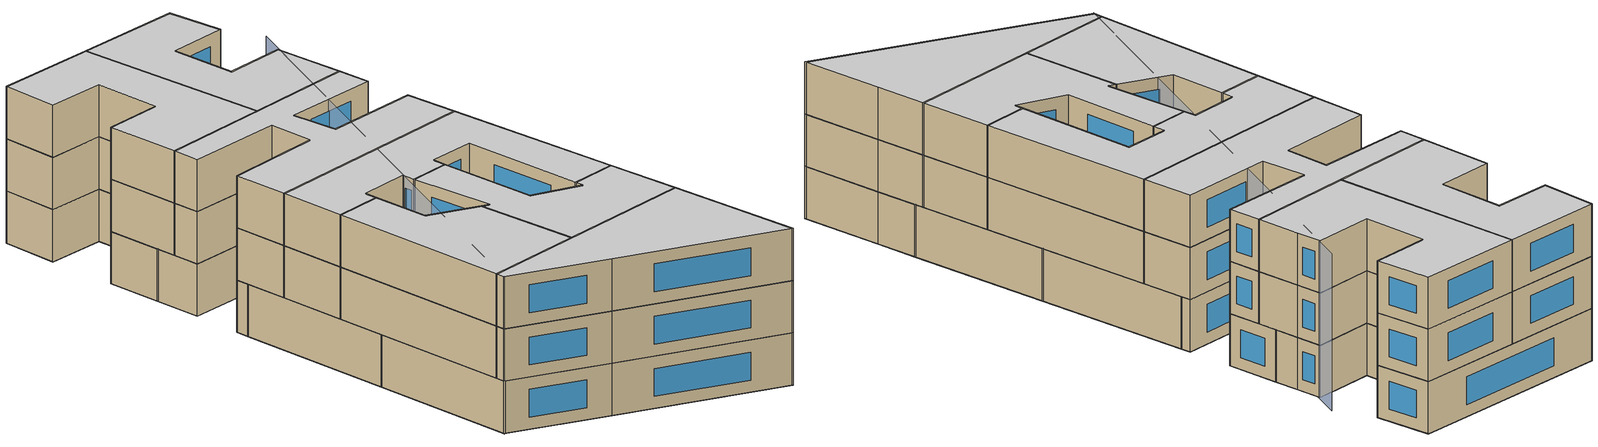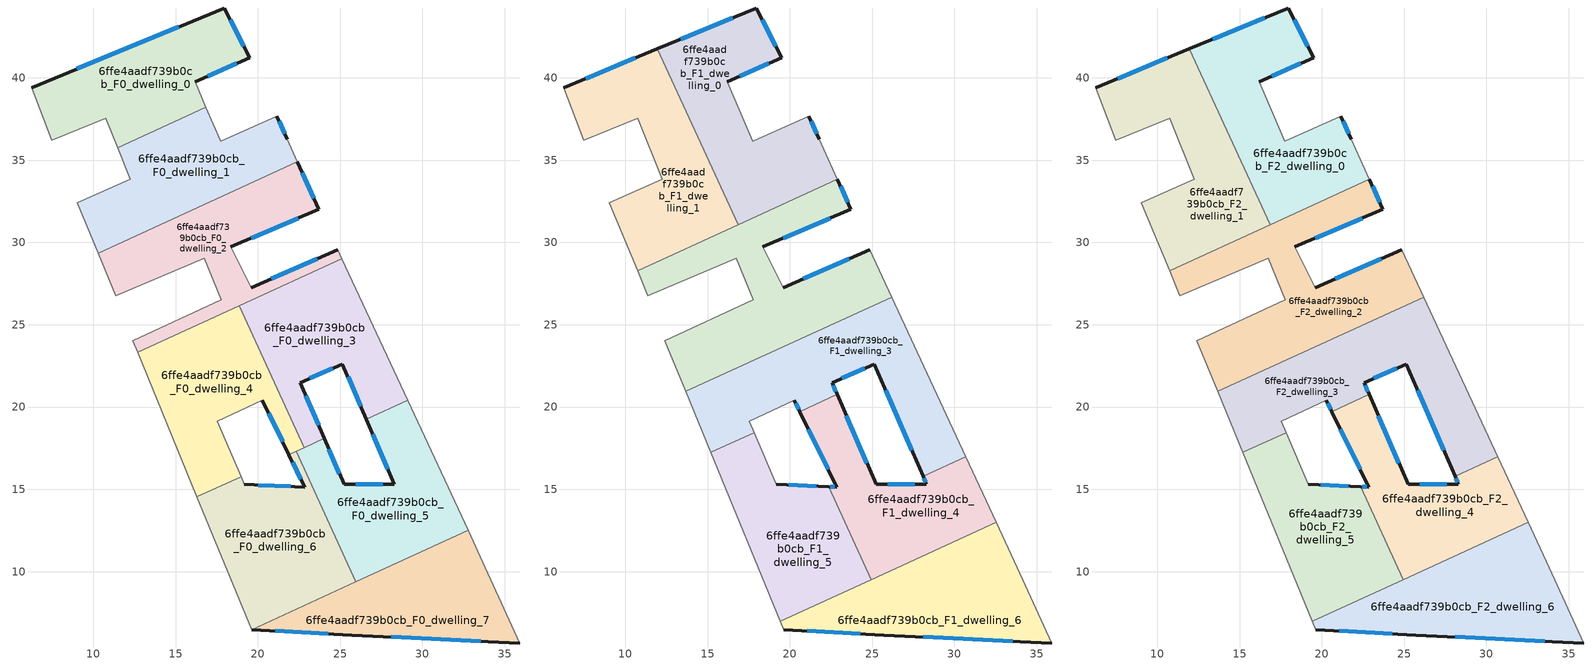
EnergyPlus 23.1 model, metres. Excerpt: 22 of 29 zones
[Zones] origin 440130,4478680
6ffe4aadf739b0cb_F0_dwelling_0
 floor ground (EU_floor_Construction): 16.85,38.22 16.19,39.76 19.5,41.21 17.95,44.24 6.26,39.41 7.47,36.2 10.75,37.55 11.48,35.76 z0
 wall outside (EU_wall_Construction): 6.26,39.41 17.95,44.24 19.5,41.21 16.19,39.76 z0:3
 wall adiabatic (EU_wall_Construction): 16.19,39.76 16.85,38.22 / 11.48,35.76 10.75,37.55 7.47,36.2 6.26,39.41 z0:3
 wall to 6ffe4aadf739b0cb_F0_dwelling_1 (EU_wall_Construction): 16.85,38.22 11.48,35.76 z0:3
 window (EU_Window_Construction): 8.99,40.54 15.21,43.11 / 18.31,43.53 19.14,41.92 / 18.72,40.87 16.97,40.1 z0.7:2.3
6ffe4aadf739b0cb_F0_dwelling_1
 floor ground (EU_floor_Construction): 22.41,34.9 21.78,36.28 21.14,37.68 17.74,36.14 16.85,38.22 11.48,35.76 12.26,33.84 9.04,32.42 10.31,29.36 z0
 wall outside (EU_wall_Construction): 21.14,37.68 21.78,36.28 z0:3
 wall adiabatic (EU_wall_Construction): 16.85,38.22 17.74,36.14 21.14,37.68 / 21.78,36.28 22.41,34.9 / 10.31,29.36 9.04,32.42 12.26,33.84 11.48,35.76 z0:3
 wall to 6ffe4aadf739b0cb_F0_dwelling_2 (EU_wall_Construction): 22.41,34.9 10.31,29.36 z0:3
 window (EU_Window_Construction): 21.29,37.35 21.63,36.6 z0.7:2.3
6ffe4aadf739b0cb_F0_dwelling_2
 floor ground (EU_floor_Construction): 25.11,29.01 24.85,29.56 19.59,27.25 18.36,29.73 23.71,32.02 22.41,34.9 10.31,29.36 11.38,26.76 16.76,29.06 17.77,26.53 12.4,24.04 12.7,23.32 z0
 wall outside (EU_wall_Construction): 22.41,34.9 23.71,32.02 18.36,29.73 / 19.59,27.25 24.85,29.56 z0:3
 wall adiabatic (EU_wall_Construction): 18.36,29.73 19.59,27.25 / 24.85,29.56 25.11,29.01 / 12.7,23.32 12.4,24.04 17.77,26.53 16.76,29.06 11.38,26.76 10.31,29.36 z0:3
 wall to 6ffe4aadf739b0cb_F0_dwelling_3 (EU_wall_Construction): 25.11,29.01 18.88,26.15 z0:3
 wall to 6ffe4aadf739b0cb_F0_dwelling_4 (EU_wall_Construction): 18.88,26.15 12.7,23.32 z0:3
 window (EU_Window_Construction): 22.71,34.22 23.4,32.69 / 22.45,31.48 19.61,30.27 / 20.82,27.79 23.62,29.02 z0.7:2.3
6ffe4aadf739b0cb_F0_dwelling_3
 floor ground (EU_floor_Construction): 29.1,20.41 25.11,29.01 18.88,26.15 22.82,17.54 24.03,18.09 22.56,21.48 25.14,22.62 26.59,19.26 z0
 wall outside (EU_wall_Construction): 26.59,19.26 25.14,22.62 22.56,21.48 24.03,18.09 z0:3
 wall to 6ffe4aadf739b0cb_F0_dwelling_4 (EU_wall_Construction): 22.82,17.54 18.88,26.15 z0:3
 wall adiabatic (EU_wall_Construction): 25.11,29.01 29.1,20.41 z0:3
 wall to 6ffe4aadf739b0cb_F0_dwelling_5 (EU_wall_Construction): 29.1,20.41 26.59,19.26 / 24.03,18.09 22.82,17.54 z0:3
 window (EU_Window_Construction): 22.91,20.69 23.69,18.89 / 26.25,20.05 25.48,21.83 / 24.54,22.35 23.17,21.75 z0.7:2.3
6ffe4aadf739b0cb_F0_dwelling_4
 floor ground (EU_floor_Construction): 21.88,17.11 22.82,17.54 18.88,26.15 12.7,23.32 16.3,14.55 18.98,15.78 17.54,19.14 20.28,20.4 z0
 wall outside (EU_wall_Construction): 21.88,17.11 20.28,20.4 z0:3
 wall adiabatic (EU_wall_Construction): 20.28,20.4 17.54,19.14 18.98,15.78 / 16.3,14.55 12.7,23.32 z0:3
 wall to 6ffe4aadf739b0cb_F0_dwelling_6 (EU_wall_Construction): 18.98,15.78 16.3,14.55 / 22.32,17.31 21.88,17.11 z0:3
 wall to 6ffe4aadf739b0cb_F0_dwelling_5 (EU_wall_Construction): 22.82,17.54 22.32,17.31 z0:3
 window (EU_Window_Construction): 21.51,17.88 20.65,19.63 z0.7:2.3
6ffe4aadf739b0cb_F0_dwelling_5
 floor ground (EU_floor_Construction): 32.77,12.51 29.1,20.41 26.59,19.26 28.3,15.31 25.24,15.3 24.03,18.09 22.32,17.31 25.95,9.39 z0
 wall outside (EU_wall_Construction): 24.03,18.09 25.24,15.3 28.3,15.31 26.59,19.26 z0:3
 wall adiabatic (EU_wall_Construction): 29.1,20.41 32.77,12.51 z0:3
 wall to 6ffe4aadf739b0cb_F0_dwelling_6 (EU_wall_Construction): 25.95,9.39 22.32,17.31 z0:3
 wall to 6ffe4aadf739b0cb_F0_dwelling_7 (EU_wall_Construction): 32.77,12.51 25.95,9.39 z0:3
 window (EU_Window_Construction): 25.95,15.3 27.58,15.31 / 27.9,16.24 26.99,18.34 / 24.31,17.44 24.95,15.95 z0.7:2.3
6ffe4aadf739b0cb_F0_dwelling_6
 floor ground (EU_floor_Construction): 25.95,9.39 22.32,17.31 21.88,17.11 22.84,15.14 19.18,15.3 18.98,15.78 16.3,14.55 19.62,6.49 z0
 wall outside (EU_wall_Construction): 19.18,15.3 22.84,15.14 21.88,17.11 z0:3
 wall adiabatic (EU_wall_Construction): 18.98,15.78 19.18,15.3 / 19.62,6.49 16.3,14.55 z0:3
 wall to 6ffe4aadf739b0cb_F0_dwelling_7 (EU_wall_Construction): 25.95,9.39 19.62,6.49 z0:3
 window (EU_Window_Construction): 20.04,15.27 21.99,15.18 / 22.62,15.6 22.11,16.65 z0.7:2.3
6ffe4aadf739b0cb_F0_dwelling_7
 floor ground (EU_floor_Construction): 35.92,5.67 33.83,10.24 32.77,12.51 19.62,6.49 19.62,6.48 25.71,6.15 z0
 wall outside (EU_wall_Construction): 35.92,5.67 25.71,6.15 19.62,6.48 z0:3
 wall adiabatic (EU_wall_Construction): 19.62,6.48 19.62,6.49 / 32.77,12.51 33.83,10.24 35.92,5.67 z0:3
 window (EU_Window_Construction): 24.28,6.23 21.05,6.4 / 33.53,5.78 28.1,6.04 z0.7:2.3
6ffe4aadf739b0cb_F1_dwelling_0
 floor to 6ffe4aadf739b0cb_F0_dwelling_0 (EU_floor_Construction): 16.85,38.22 16.19,39.76 19.5,41.21 17.95,44.24 11.96,41.76 14.15,36.98 z3
 floor to 6ffe4aadf739b0cb_F0_dwelling_1 (EU_floor_Construction): 22.41,34.9 21.78,36.28 21.14,37.68 17.74,36.14 16.85,38.22 14.15,36.98 16.37,32.13 z3
 floor to 6ffe4aadf739b0cb_F0_dwelling_2 (EU_floor_Construction): 22.89,33.83 22.41,34.9 16.37,32.13 16.86,31.06 z3
 wall outside (EU_wall_Construction): 21.14,37.68 21.78,36.28 / 11.96,41.76 17.95,44.24 19.5,41.21 16.19,39.76 z3:6
 wall adiabatic (EU_wall_Construction): 16.19,39.76 17.74,36.14 21.14,37.68 / 21.78,36.28 22.89,33.83 z3:6
 wall to 6ffe4aadf739b0cb_F1_dwelling_1 (EU_wall_Construction): 16.86,31.06 11.96,41.76 z3:6
 wall to 6ffe4aadf739b0cb_F1_dwelling_2 (EU_wall_Construction): 22.89,33.83 16.86,31.06 z3:6
 window (EU_Window_Construction): 18.72,40.87 16.97,40.1 / 21.29,37.35 21.63,36.6 / 13.36,42.35 16.54,43.66 / 18.31,43.53 19.14,41.92 z3.7:5.3
6ffe4aadf739b0cb_F1_dwelling_1
 floor to 6ffe4aadf739b0cb_F0_dwelling_1 (EU_floor_Construction): 16.37,32.13 14.15,36.98 11.48,35.76 12.26,33.84 9.04,32.42 10.31,29.36 z3
 floor to 6ffe4aadf739b0cb_F0_dwelling_0 (EU_floor_Construction): 14.15,36.98 11.96,41.76 6.26,39.41 7.47,36.2 10.75,37.55 11.48,35.76 z3
 floor to 6ffe4aadf739b0cb_F0_dwelling_2 (EU_floor_Construction): 16.86,31.06 16.37,32.13 10.31,29.36 10.76,28.27 z3
 wall outside (EU_wall_Construction): 6.26,39.41 11.96,41.76 z3:6
 wall adiabatic (EU_wall_Construction): 10.76,28.27 9.04,32.42 12.26,33.84 10.75,37.55 7.47,36.2 6.26,39.41 z3:6
 wall to 6ffe4aadf739b0cb_F1_dwelling_2 (EU_wall_Construction): 16.86,31.06 10.76,28.27 z3:6
 window (EU_Window_Construction): 7.59,39.96 10.62,41.21 z3.7:5.3
6ffe4aadf739b0cb_F1_dwelling_2
 floor to 6ffe4aadf739b0cb_F0_dwelling_2 (EU_floor_Construction): 25.11,29.01 24.85,29.56 19.59,27.25 18.36,29.73 23.71,32.02 22.89,33.83 10.76,28.27 11.38,26.76 16.76,29.06 17.77,26.53 12.4,24.04 12.7,23.32 z3
 floor to 6ffe4aadf739b0cb_F0_dwelling_3 (EU_floor_Construction): 26.19,26.68 25.11,29.01 18.88,26.15 19.94,23.82 z3
 floor to 6ffe4aadf739b0cb_F0_dwelling_4 (EU_floor_Construction): 19.94,23.82 18.88,26.15 12.7,23.32 13.67,20.95 z3
 wall outside (EU_wall_Construction): 22.89,33.83 23.71,32.02 18.36,29.73 / 19.59,27.25 24.85,29.56 z3:6
 wall adiabatic (EU_wall_Construction): 18.36,29.73 19.59,27.25 / 24.85,29.56 26.19,26.68 / 13.67,20.95 12.4,24.04 17.77,26.53 16.76,29.06 11.38,26.76 10.76,28.27 z3:6
 wall to 6ffe4aadf739b0cb_F1_dwelling_3 (EU_wall_Construction): 26.19,26.68 13.67,20.95 z3:6
 window (EU_Window_Construction): 23.08,33.4 23.52,32.44 / 22.45,31.48 19.61,30.27 / 20.82,27.79 23.62,29.02 z3.7:5.3
6ffe4aadf739b0cb_F1_dwelling_3
 floor to 6ffe4aadf739b0cb_F0_dwelling_3 (EU_floor_Construction): 29.1,20.41 26.19,26.68 19.94,23.82 21.61,20.19 22.87,20.76 22.56,21.48 25.14,22.62 26.59,19.26 z3
 floor to 6ffe4aadf739b0cb_F0_dwelling_5 (EU_floor_Construction): 30.69,16.98 29.1,20.41 26.59,19.26 28.09,15.79 z3
 floor to 6ffe4aadf739b0cb_F0_dwelling_4 (EU_floor_Construction): 20.61,19.73 21.61,20.19 19.94,23.82 13.67,20.95 15.19,17.25 17.83,18.46 17.54,19.14 20.28,20.4 z3
 wall outside (EU_wall_Construction): 28.09,15.79 25.14,22.62 22.56,21.48 22.88,20.76 / 20.6,19.72 20.28,20.4 z3:6
 wall adiabatic (EU_wall_Construction): 20.28,20.4 17.54,19.14 17.83,18.46 / 15.19,17.25 13.67,20.95 / 26.19,26.68 30.69,16.98 z3:6
 wall to 6ffe4aadf739b0cb_F1_dwelling_5 (EU_wall_Construction): 17.83,18.46 15.19,17.25 z3:6
 wall to 6ffe4aadf739b0cb_F1_dwelling_4 (EU_wall_Construction): 30.69,16.98 28.09,15.79 / 22.88,20.76 20.6,19.72 z3:6
 window (EU_Window_Construction): 27.4,17.39 25.83,21.02 / 24.54,22.35 23.17,21.75 / 22.64,21.31 22.8,20.93 / 20.53,19.88 20.35,20.24 z3.7:5.3
6ffe4aadf739b0cb_F1_dwelling_4
 floor to 6ffe4aadf739b0cb_F0_dwelling_5 (EU_floor_Construction): 32.54,13 30.69,16.98 28.09,15.79 28.3,15.31 25.24,15.3 24.03,18.09 22.32,17.31 25.72,9.88 z3
 floor to 6ffe4aadf739b0cb_F0_dwelling_3 (EU_floor_Construction): 24.03,18.09 22.87,20.76 21.61,20.19 22.82,17.54 z3
 floor to 6ffe4aadf739b0cb_F0_dwelling_6 (EU_floor_Construction): 25.72,9.88 22.32,17.31 21.88,17.11 22.84,15.14 22.36,15.16 24.94,9.52 z3
 floor to 6ffe4aadf739b0cb_F0_dwelling_4 (EU_floor_Construction): 22.82,17.54 21.61,20.19 20.61,19.73 21.88,17.11 z3
 wall outside (EU_wall_Construction): 22.88,20.76 25.24,15.3 28.3,15.31 28.09,15.79 / 22.36,15.16 22.84,15.14 20.6,19.72 z3:6
 wall adiabatic (EU_wall_Construction): 30.69,16.98 32.54,13 z3:6
 wall to 6ffe4aadf739b0cb_F1_dwelling_5 (EU_wall_Construction): 24.94,9.52 22.36,15.16 z3:6
 wall to 6ffe4aadf739b0cb_F1_dwelling_6 (EU_wall_Construction): 32.54,13 24.94,9.52 z3:6
 window (EU_Window_Construction): 23.43,19.49 24.68,16.58 / 25.95,15.3 27.58,15.31 / 28.25,15.42 28.14,15.68 / 22.47,15.16 22.73,15.15 / 22.32,16.22 21.13,18.65 z3.7:5.3
6ffe4aadf739b0cb_F1_dwelling_5
 floor to 6ffe4aadf739b0cb_F0_dwelling_4 (EU_floor_Construction): 18.98,15.78 17.83,18.46 15.19,17.25 16.3,14.55 z3
 floor to 6ffe4aadf739b0cb_F0_dwelling_6 (EU_floor_Construction): 24.94,9.52 22.36,15.16 19.18,15.3 18.98,15.78 16.3,14.55 19.41,6.99 z3
 wall outside (EU_wall_Construction): 19.18,15.3 22.36,15.16 z3:6
 wall adiabatic (EU_wall_Construction): 19.41,6.99 15.19,17.25 / 17.83,18.46 19.18,15.3 z3:6
 wall to 6ffe4aadf739b0cb_F1_dwelling_6 (EU_wall_Construction): 24.94,9.52 19.41,6.99 z3:6
 window (EU_Window_Construction): 19.93,15.27 21.61,15.2 z3.7:5.3
6ffe4aadf739b0cb_F1_dwelling_6
 floor to 6ffe4aadf739b0cb_F0_dwelling_6 (EU_floor_Construction): 25.95,9.39 25.72,9.88 19.41,6.99 19.62,6.49 z3
 floor to 6ffe4aadf739b0cb_F0_dwelling_7 (EU_floor_Construction): 35.92,5.67 33.83,10.24 32.77,12.51 19.62,6.49 19.62,6.48 25.71,6.15 z3
 floor to 6ffe4aadf739b0cb_F0_dwelling_5 (EU_floor_Construction): 32.77,12.51 32.54,13 25.72,9.88 25.95,9.39 z3
 wall outside (EU_wall_Construction): 35.92,5.67 25.71,6.15 19.62,6.48 z3:6
 wall adiabatic (EU_wall_Construction): 19.62,6.48 19.41,6.99 / 32.54,13 33.83,10.24 35.92,5.67 z3:6
 window (EU_Window_Construction): 24.28,6.23 21.05,6.4 / 33.53,5.78 28.1,6.04 z3.7:5.3
6ffe4aadf739b0cb_F2_dwelling_0
 floor to 6ffe4aadf739b0cb_F1_dwelling_0 (EU_floor_Construction): 22.89,33.83 21.78,36.28 21.14,37.68 17.74,36.14 16.19,39.76 19.5,41.21 17.95,44.24 11.96,41.76 16.86,31.06 z6
 wall outside (EU_wall_Construction): 21.14,37.68 21.78,36.28 / 11.96,41.76 17.95,44.24 19.5,41.21 16.19,39.76 z6:9
 wall adiabatic (EU_wall_Construction): 16.19,39.76 17.74,36.14 21.14,37.68 / 21.78,36.28 22.89,33.83 z6:9
 wall to 6ffe4aadf739b0cb_F2_dwelling_1 (EU_wall_Construction): 16.86,31.06 11.96,41.76 z6:9
 wall to 6ffe4aadf739b0cb_F2_dwelling_2 (EU_wall_Construction): 22.89,33.83 16.86,31.06 z6:9
 window (EU_Window_Construction): 18.72,40.87 16.97,40.1 / 21.29,37.35 21.63,36.6 / 13.36,42.35 16.54,43.66 / 18.31,43.53 19.14,41.92 z6.7:8.3
 ceiling to 6ffe4aadf739b0cb_F3_dwelling_0 (EU_floor_Construction): 19.5,41.21 16.19,39.76 17.74,36.14 21.14,37.68 21.78,36.28 22.89,33.83 16.86,31.06 11.96,41.76 17.95,44.24 z9
6ffe4aadf739b0cb_F2_dwelling_1
 floor to 6ffe4aadf739b0cb_F1_dwelling_1 (EU_floor_Construction): 16.86,31.06 11.96,41.76 6.26,39.41 7.47,36.2 10.75,37.55 12.26,33.84 9.04,32.42 10.76,28.27 z6
 wall outside (EU_wall_Construction): 6.26,39.41 11.96,41.76 z6:9
 wall adiabatic (EU_wall_Construction): 10.76,28.27 9.04,32.42 12.26,33.84 10.75,37.55 7.47,36.2 6.26,39.41 z6:9
 wall to 6ffe4aadf739b0cb_F2_dwelling_2 (EU_wall_Construction): 16.86,31.06 10.76,28.27 z6:9
 window (EU_Window_Construction): 7.59,39.96 10.62,41.21 z6.7:8.3
 ceiling to 6ffe4aadf739b0cb_F3_dwelling_1 (EU_floor_Construction): 11.96,41.76 16.86,31.06 10.76,28.27 9.04,32.42 12.26,33.84 10.75,37.55 7.47,36.2 6.26,39.41 z9
6ffe4aadf739b0cb_F2_dwelling_2
 floor to 6ffe4aadf739b0cb_F1_dwelling_2 (EU_floor_Construction): 26.19,26.68 24.85,29.56 19.59,27.25 18.36,29.73 23.71,32.02 22.89,33.83 10.76,28.27 11.38,26.76 16.76,29.06 17.77,26.53 12.4,24.04 13.67,20.95 z6
 wall outside (EU_wall_Construction): 22.89,33.83 23.71,32.02 18.36,29.73 / 19.59,27.25 24.85,29.56 z6:9
 wall adiabatic (EU_wall_Construction): 18.36,29.73 19.59,27.25 / 24.85,29.56 26.19,26.68 / 13.67,20.95 12.4,24.04 17.77,26.53 16.76,29.06 11.38,26.76 10.76,28.27 z6:9
 wall to 6ffe4aadf739b0cb_F2_dwelling_3 (EU_wall_Construction): 26.19,26.68 13.67,20.95 z6:9
 window (EU_Window_Construction): 23.08,33.4 23.52,32.44 / 22.45,31.48 19.61,30.27 / 20.82,27.79 23.62,29.02 z6.7:8.3
 ceiling to 6ffe4aadf739b0cb_F3_dwelling_2 (EU_floor_Construction): 23.71,32.02 18.36,29.73 19.59,27.25 24.85,29.56 26.19,26.68 13.67,20.95 12.4,24.04 17.77,26.53 16.76,29.06 11.38,26.76 10.76,28.27 22.89,33.83 z9
6ffe4aadf739b0cb_F2_dwelling_3
 floor to 6ffe4aadf739b0cb_F1_dwelling_3 (EU_floor_Construction): 30.69,16.98 26.19,26.68 13.67,20.95 15.19,17.25 17.83,18.46 17.54,19.14 20.28,20.4 20.6,19.72 22.88,20.76 22.56,21.48 25.14,22.62 28.09,15.79 z6
 wall outside (EU_wall_Construction): 28.09,15.79 25.14,22.62 22.56,21.48 22.88,20.76 / 20.6,19.72 20.28,20.4 z6:9
 wall adiabatic (EU_wall_Construction): 20.28,20.4 17.54,19.14 17.83,18.46 / 15.19,17.25 13.67,20.95 / 26.19,26.68 30.69,16.98 z6:9
 wall to 6ffe4aadf739b0cb_F2_dwelling_5 (EU_wall_Construction): 17.83,18.46 15.19,17.25 z6:9
 wall to 6ffe4aadf739b0cb_F2_dwelling_4 (EU_wall_Construction): 30.69,16.98 28.09,15.79 / 22.88,20.76 20.6,19.72 z6:9
 window (EU_Window_Construction): 27.4,17.39 25.83,21.02 / 24.54,22.35 23.17,21.75 / 22.64,21.31 22.8,20.93 / 20.53,19.88 20.35,20.24 z6.7:8.3
 ceiling to 6ffe4aadf739b0cb_F3_dwelling_3 (EU_floor_Construction): 26.19,26.68 30.69,16.98 28.09,15.79 25.14,22.62 22.56,21.48 22.88,20.76 20.6,19.72 20.28,20.4 17.54,19.14 17.83,18.46 15.19,17.25 13.67,20.95 z9
6ffe4aadf739b0cb_F2_dwelling_4
 floor to 6ffe4aadf739b0cb_F1_dwelling_4 (EU_floor_Construction): 32.54,13 30.69,16.98 28.09,15.79 28.3,15.31 25.24,15.3 22.88,20.76 20.6,19.72 22.84,15.14 22.36,15.16 24.94,9.52 z6
 wall outside (EU_wall_Construction): 22.88,20.76 25.24,15.3 28.3,15.31 28.09,15.79 / 22.36,15.16 22.84,15.14 20.6,19.72 z6:9
 wall adiabatic (EU_wall_Construction): 30.69,16.98 32.54,13 z6:9
 wall to 6ffe4aadf739b0cb_F2_dwelling_5 (EU_wall_Construction): 24.94,9.52 22.36,15.16 z6:9
 wall to 6ffe4aadf739b0cb_F2_dwelling_6 (EU_wall_Construction): 32.54,13 24.94,9.52 z6:9
 window (EU_Window_Construction): 23.43,19.49 24.68,16.58 / 25.95,15.3 27.58,15.31 / 28.25,15.42 28.14,15.68 / 22.47,15.16 22.73,15.15 / 22.32,16.22 21.13,18.65 z6.7:8.3
 ceiling to 6ffe4aadf739b0cb_F3_dwelling_4 (EU_floor_Construction): 30.69,16.98 32.54,13 24.94,9.52 22.36,15.16 22.84,15.14 20.6,19.72 22.88,20.76 25.24,15.3 28.3,15.31 28.09,15.79 z9
6ffe4aadf739b0cb_F2_dwelling_5
 floor to 6ffe4aadf739b0cb_F1_dwelling_5 (EU_floor_Construction): 24.94,9.52 22.36,15.16 19.18,15.3 17.83,18.46 15.19,17.25 19.41,6.99 z6
 wall outside (EU_wall_Construction): 19.18,15.3 22.36,15.16 z6:9
 wall adiabatic (EU_wall_Construction): 19.41,6.99 15.19,17.25 / 17.83,18.46 19.18,15.3 z6:9
 wall to 6ffe4aadf739b0cb_F2_dwelling_6 (EU_wall_Construction): 24.94,9.52 19.41,6.99 z6:9
 window (EU_Window_Construction): 19.93,15.27 21.61,15.2 z6.7:8.3
 ceiling to 6ffe4aadf739b0cb_F3_dwelling_5 (EU_floor_Construction): 22.36,15.16 24.94,9.52 19.41,6.99 15.19,17.25 17.83,18.46 19.18,15.3 z9
6ffe4aadf739b0cb_F2_dwelling_6
 floor to 6ffe4aadf739b0cb_F1_dwelling_6 (EU_floor_Construction): 35.92,5.67 33.83,10.24 32.54,13 19.41,6.99 19.62,6.48 25.71,6.15 z6
 wall outside (EU_wall_Construction): 35.92,5.67 25.71,6.15 19.62,6.48 z6:9
 wall adiabatic (EU_wall_Construction): 19.62,6.48 19.41,6.99 / 32.54,13 33.83,10.24 35.92,5.67 z6:9
 window (EU_Window_Construction): 24.28,6.23 21.05,6.4 / 33.53,5.78 28.1,6.04 z6.7:8.3
 ceiling to 6ffe4aadf739b0cb_F3_dwelling_6 (EU_floor_Construction): 32.54,13 33.83,10.24 35.92,5.67 25.71,6.15 19.62,6.48 19.41,6.99 z9
shading: 21.27,39.42 19.62,6.43 z0:9
[Building]
EU S2 Campaign: North Axis=0; Terrain=City; Solar Distribution=FullExterior
[Site:Location]
Madrid: Latitude=40.5; Longitude=-3.5; Time Zone=1; Elevation=609
[SizingPeriod:WeatherFileDays]
AnnualSizingPeriod: Begin Month=1; Begin Day of Month=1; End Month=12; End Day of Month=31; Day of Week for Start Day=Monday; Use Weather File Daylight Saving Period=No; Use Weather File Rain and Snow Indicators=No
[MATERIAL]
EU_InternalMass_Material: Roughness=MediumRough; Thickness=0.1; Conductivity=1; Density=1800; Specific Heat=900; Thermal Absorptance=0.9; Solar Absorptance=0.7; Visible Absorptance=0.7
[MATERIAL:NOMASS] Roughness=MediumRough; Thermal Absorptance=0.9; Solar Absorptance=0.7; Visible Absorptance=0.7
Name | Thermal Resistance
EU_wall_NoMass | 0.419739
EU_floor_NoMass | 0.608284
[WINDOWMATERIAL:SIMPLEGLAZINGSYSTEM]
EU_Window_SimpleGlazing: UFactor=4.8352; Solar Heat Gain Coefficient=0.85; Visible Transmittance=0.85
[CONSTRUCTION]
EU_wall_Construction: EU_wall_NoMass
EU_floor_Construction: EU_floor_NoMass
EU_InternalMass_Construction: EU_InternalMass_Material
EU_Window_Construction: EU_Window_SimpleGlazing
[ZONE] Type=1; Multiplier=1; Ceiling Height=autocalculate; Floor Area=autocalculate; Part of Total Floor Area=Yes
Name | Volume
6ffe4aadf739b0cb_F0_dwelling_0 | 164.496
6ffe4aadf739b0cb_F1_dwelling_0; 6ffe4aadf739b0cb_F2_dwelling_0 | 188.004
6ffe4aadf739b0cb_F0_dwelling_1 | 164.494
6ffe4aadf739b0cb_F1_dwelling_1; 6ffe4aadf739b0cb_F2_dwelling_1 | 187.971
6ffe4aadf739b0cb_F0_dwelling_2 | 164.466
6ffe4aadf739b0cb_F1_dwelling_2; 6ffe4aadf739b0cb_F2_dwelling_2 | 223.051
6ffe4aadf739b0cb_F0_dwelling_3 | 164.481
6ffe4aadf739b0cb_F1_dwelling_3; 6ffe4aadf739b0cb_F2_dwelling_3 | 208.559
6ffe4aadf739b0cb_F0_dwelling_4 | 164.502
6ffe4aadf739b0cb_F1_dwelling_4; 6ffe4aadf739b0cb_F2_dwelling_4 | 160.175
6ffe4aadf739b0cb_F0_dwelling_5 | 164.48
6ffe4aadf739b0cb_F1_dwelling_5; 6ffe4aadf739b0cb_F2_dwelling_5 | 160.185
6ffe4aadf739b0cb_F0_dwelling_6 | 164.495
6ffe4aadf739b0cb_F1_dwelling_6; 6ffe4aadf739b0cb_F2_dwelling_6 | 187.983
6ffe4aadf739b0cb_F0_dwelling_7 | 164.479
[INTERNALMASS] Construction=EU_InternalMass_Construction
Name | Zone or ZoneList | Surface Area
6ffe4aadf739b0cb_F0_dwelling_0_EU_InternalMass | 6ffe4aadf739b0cb_F0_dwelling_0 | 54.8323
6ffe4aadf739b0cb_F0_dwelling_1_EU_InternalMass | 6ffe4aadf739b0cb_F0_dwelling_1 | 54.8314
6ffe4aadf739b0cb_F0_dwelling_2_EU_InternalMass | 6ffe4aadf739b0cb_F0_dwelling_2 | 54.8223
6ffe4aadf739b0cb_F0_dwelling_3_EU_InternalMass | 6ffe4aadf739b0cb_F0_dwelling_3 | 54.8286
6ffe4aadf739b0cb_F0_dwelling_4_EU_InternalMass | 6ffe4aadf739b0cb_F0_dwelling_4 | 54.8353
6ffe4aadf739b0cb_F0_dwelling_5_EU_InternalMass | 6ffe4aadf739b0cb_F0_dwelling_5 | 54.8254
6ffe4aadf739b0cb_F0_dwelling_6_EU_InternalMass | 6ffe4aadf739b0cb_F0_dwelling_6 | 54.8303
6ffe4aadf739b0cb_F0_dwelling_7_EU_InternalMass | 6ffe4aadf739b0cb_F0_dwelling_7 | 54.8264
6ffe4aadf739b0cb_F1_dwelling_0_EU_InternalMass | 6ffe4aadf739b0cb_F1_dwelling_0 | 62.6674
6ffe4aadf739b0cb_F1_dwelling_1_EU_InternalMass | 6ffe4aadf739b0cb_F1_dwelling_1 | 62.6576
6ffe4aadf739b0cb_F1_dwelling_2_EU_InternalMass | 6ffe4aadf739b0cb_F1_dwelling_2 | 74.3565
6ffe4aadf739b0cb_F1_dwelling_3_EU_InternalMass | 6ffe4aadf739b0cb_F1_dwelling_3 | 69.5127
6ffe4aadf739b0cb_F1_dwelling_4_EU_InternalMass | 6ffe4aadf739b0cb_F1_dwelling_4 | 53.3911
6ffe4aadf739b0cb_F1_dwelling_5_EU_InternalMass | 6ffe4aadf739b0cb_F1_dwelling_5 | 53.3934
6ffe4aadf739b0cb_F1_dwelling_6_EU_InternalMass | 6ffe4aadf739b0cb_F1_dwelling_6 | 62.6609
6ffe4aadf739b0cb_F2_dwelling_0_EU_InternalMass | 6ffe4aadf739b0cb_F2_dwelling_0 | 62.6674
6ffe4aadf739b0cb_F2_dwelling_1_EU_InternalMass | 6ffe4aadf739b0cb_F2_dwelling_1 | 62.6576
6ffe4aadf739b0cb_F2_dwelling_2_EU_InternalMass | 6ffe4aadf739b0cb_F2_dwelling_2 | 74.3565
6ffe4aadf739b0cb_F2_dwelling_3_EU_InternalMass | 6ffe4aadf739b0cb_F2_dwelling_3 | 69.5127
6ffe4aadf739b0cb_F2_dwelling_4_EU_InternalMass | 6ffe4aadf739b0cb_F2_dwelling_4 | 53.3911
6ffe4aadf739b0cb_F2_dwelling_5_EU_InternalMass | 6ffe4aadf739b0cb_F2_dwelling_5 | 53.3934
6ffe4aadf739b0cb_F2_dwelling_6_EU_InternalMass | 6ffe4aadf739b0cb_F2_dwelling_6 | 62.6609
[OTHEREQUIPMENT] Fuel Type=Electricity; Design Level Calculation Method=Watts/Area; Power per Zone Floor Area=1; Fraction Latent=0; Fraction Radiant=0; Fraction Lost=0; Carbon Dioxide Generation Rate=0; EndUse Subcategory=EU_Step8_InternalGains
Name | Zone or ZoneList or Space or SpaceList | Schedule
EU_Step8_InternalGain_6ffe4aadf739b0cb_F0_dwelling_0_f000 | 6ffe4aadf739b0cb_F0_dwelling_0 | EU_Step8_GainSchedule_6ffe4aadf739b0cb_F0_dwelling_0_f000
EU_Step8_InternalGain_6ffe4aadf739b0cb_F0_dwelling_1_f000 | 6ffe4aadf739b0cb_F0_dwelling_1 | EU_Step8_GainSchedule_6ffe4aadf739b0cb_F0_dwelling_1_f000
EU_Step8_InternalGain_6ffe4aadf739b0cb_F0_dwelling_2_f000 | 6ffe4aadf739b0cb_F0_dwelling_2 | EU_Step8_GainSchedule_6ffe4aadf739b0cb_F0_dwelling_2_f000
EU_Step8_InternalGain_6ffe4aadf739b0cb_F0_dwelling_3_f000 | 6ffe4aadf739b0cb_F0_dwelling_3 | EU_Step8_GainSchedule_6ffe4aadf739b0cb_F0_dwelling_3_f000
EU_Step8_InternalGain_6ffe4aadf739b0cb_F0_dwelling_4_f000 | 6ffe4aadf739b0cb_F0_dwelling_4 | EU_Step8_GainSchedule_6ffe4aadf739b0cb_F0_dwelling_4_f000
EU_Step8_InternalGain_6ffe4aadf739b0cb_F0_dwelling_5_f000 | 6ffe4aadf739b0cb_F0_dwelling_5 | EU_Step8_GainSchedule_6ffe4aadf739b0cb_F0_dwelling_5_f000
EU_Step8_InternalGain_6ffe4aadf739b0cb_F0_dwelling_6_f000 | 6ffe4aadf739b0cb_F0_dwelling_6 | EU_Step8_GainSchedule_6ffe4aadf739b0cb_F0_dwelling_6_f000
EU_Step8_InternalGain_6ffe4aadf739b0cb_F0_dwelling_7_f000 | 6ffe4aadf739b0cb_F0_dwelling_7 | EU_Step8_GainSchedule_6ffe4aadf739b0cb_F0_dwelling_7_f000
EU_Step8_InternalGain_6ffe4aadf739b0cb_F1_dwelling_0_f000 | 6ffe4aadf739b0cb_F1_dwelling_0 | EU_Step8_GainSchedule_6ffe4aadf739b0cb_F1_dwelling_0_f000
EU_Step8_InternalGain_6ffe4aadf739b0cb_F1_dwelling_1_f000 | 6ffe4aadf739b0cb_F1_dwelling_1 | EU_Step8_GainSchedule_6ffe4aadf739b0cb_F1_dwelling_1_f000
EU_Step8_InternalGain_6ffe4aadf739b0cb_F1_dwelling_2_f000 | 6ffe4aadf739b0cb_F1_dwelling_2 | EU_Step8_GainSchedule_6ffe4aadf739b0cb_F1_dwelling_2_f000
EU_Step8_InternalGain_6ffe4aadf739b0cb_F1_dwelling_3_f000 | 6ffe4aadf739b0cb_F1_dwelling_3 | EU_Step8_GainSchedule_6ffe4aadf739b0cb_F1_dwelling_3_f000
EU_Step8_InternalGain_6ffe4aadf739b0cb_F1_dwelling_4_f000 | 6ffe4aadf739b0cb_F1_dwelling_4 | EU_Step8_GainSchedule_6ffe4aadf739b0cb_F1_dwelling_4_f000
EU_Step8_InternalGain_6ffe4aadf739b0cb_F1_dwelling_5_f000 | 6ffe4aadf739b0cb_F1_dwelling_5 | EU_Step8_GainSchedule_6ffe4aadf739b0cb_F1_dwelling_5_f000
EU_Step8_InternalGain_6ffe4aadf739b0cb_F1_dwelling_6_f000 | 6ffe4aadf739b0cb_F1_dwelling_6 | EU_Step8_GainSchedule_6ffe4aadf739b0cb_F1_dwelling_6_f000
EU_Step8_InternalGain_6ffe4aadf739b0cb_F2_dwelling_0_f000 | 6ffe4aadf739b0cb_F2_dwelling_0 | EU_Step8_GainSchedule_6ffe4aadf739b0cb_F2_dwelling_0_f000
EU_Step8_InternalGain_6ffe4aadf739b0cb_F2_dwelling_1_f000 | 6ffe4aadf739b0cb_F2_dwelling_1 | EU_Step8_GainSchedule_6ffe4aadf739b0cb_F2_dwelling_1_f000
EU_Step8_InternalGain_6ffe4aadf739b0cb_F2_dwelling_2_f000 | 6ffe4aadf739b0cb_F2_dwelling_2 | EU_Step8_GainSchedule_6ffe4aadf739b0cb_F2_dwelling_2_f000
EU_Step8_InternalGain_6ffe4aadf739b0cb_F2_dwelling_3_f000 | 6ffe4aadf739b0cb_F2_dwelling_3 | EU_Step8_GainSchedule_6ffe4aadf739b0cb_F2_dwelling_3_f000
EU_Step8_InternalGain_6ffe4aadf739b0cb_F2_dwelling_4_f000 | 6ffe4aadf739b0cb_F2_dwelling_4 | EU_Step8_GainSchedule_6ffe4aadf739b0cb_F2_dwelling_4_f000
EU_Step8_InternalGain_6ffe4aadf739b0cb_F2_dwelling_5_f000 | 6ffe4aadf739b0cb_F2_dwelling_5 | EU_Step8_GainSchedule_6ffe4aadf739b0cb_F2_dwelling_5_f000
EU_Step8_InternalGain_6ffe4aadf739b0cb_F2_dwelling_6_f000 | 6ffe4aadf739b0cb_F2_dwelling_6 | EU_Step8_GainSchedule_6ffe4aadf739b0cb_F2_dwelling_6_f000
[ZONEVENTILATION:DESIGNFLOWRATE] Schedule=EU_AlwaysOn; Design Flow Rate Calculation Method=AirChanges/Hour; Air Changes per Hour=0.703302; Ventilation Type=Natural; Fan Pressure Rise=0; Fan Total Efficiency=1; Constant Term Coefficient=1; Temperature Term Coefficient=0; Velocity Term Coefficient=0; Velocity Squared Term Coefficient=0; Minimum Indoor Temperature=-100; Maximum Indoor Temperature=100; Delta Temperature=-100; Minimum Outdoor Temperature=-100; Maximum Outdoor Temperature=100; Maximum Wind Speed=40
Name | Zone or ZoneList or Space or SpaceList
EU_ConstantAir_6ffe4aadf739b0cb_F0_dwelling_0 | 6ffe4aadf739b0cb_F0_dwelling_0
EU_ConstantAir_6ffe4aadf739b0cb_F0_dwelling_1 | 6ffe4aadf739b0cb_F0_dwelling_1
EU_ConstantAir_6ffe4aadf739b0cb_F0_dwelling_2 | 6ffe4aadf739b0cb_F0_dwelling_2
EU_ConstantAir_6ffe4aadf739b0cb_F0_dwelling_3 | 6ffe4aadf739b0cb_F0_dwelling_3
EU_ConstantAir_6ffe4aadf739b0cb_F0_dwelling_4 | 6ffe4aadf739b0cb_F0_dwelling_4
EU_ConstantAir_6ffe4aadf739b0cb_F0_dwelling_5 | 6ffe4aadf739b0cb_F0_dwelling_5
EU_ConstantAir_6ffe4aadf739b0cb_F0_dwelling_6 | 6ffe4aadf739b0cb_F0_dwelling_6
EU_ConstantAir_6ffe4aadf739b0cb_F0_dwelling_7 | 6ffe4aadf739b0cb_F0_dwelling_7
EU_ConstantAir_6ffe4aadf739b0cb_F1_dwelling_0 | 6ffe4aadf739b0cb_F1_dwelling_0
EU_ConstantAir_6ffe4aadf739b0cb_F1_dwelling_1 | 6ffe4aadf739b0cb_F1_dwelling_1
EU_ConstantAir_6ffe4aadf739b0cb_F1_dwelling_2 | 6ffe4aadf739b0cb_F1_dwelling_2
EU_ConstantAir_6ffe4aadf739b0cb_F1_dwelling_3 | 6ffe4aadf739b0cb_F1_dwelling_3
EU_ConstantAir_6ffe4aadf739b0cb_F1_dwelling_4 | 6ffe4aadf739b0cb_F1_dwelling_4
EU_ConstantAir_6ffe4aadf739b0cb_F1_dwelling_5 | 6ffe4aadf739b0cb_F1_dwelling_5
EU_ConstantAir_6ffe4aadf739b0cb_F1_dwelling_6 | 6ffe4aadf739b0cb_F1_dwelling_6
EU_ConstantAir_6ffe4aadf739b0cb_F2_dwelling_0 | 6ffe4aadf739b0cb_F2_dwelling_0
EU_ConstantAir_6ffe4aadf739b0cb_F2_dwelling_1 | 6ffe4aadf739b0cb_F2_dwelling_1
EU_ConstantAir_6ffe4aadf739b0cb_F2_dwelling_2 | 6ffe4aadf739b0cb_F2_dwelling_2
EU_ConstantAir_6ffe4aadf739b0cb_F2_dwelling_3 | 6ffe4aadf739b0cb_F2_dwelling_3
EU_ConstantAir_6ffe4aadf739b0cb_F2_dwelling_4 | 6ffe4aadf739b0cb_F2_dwelling_4
EU_ConstantAir_6ffe4aadf739b0cb_F2_dwelling_5 | 6ffe4aadf739b0cb_F2_dwelling_5
EU_ConstantAir_6ffe4aadf739b0cb_F2_dwelling_6 | 6ffe4aadf739b0cb_F2_dwelling_6
[HVACTEMPLATE:THERMOSTAT] Constant Heating Setpoint=20; Constant Cooling Setpoint=50
EU_HeatOnly_6ffe4aadf739b0cb_F0_dwelling_0; EU_HeatOnly_6ffe4aadf739b0cb_F0_dwelling_1; EU_HeatOnly_6ffe4aadf739b0cb_F0_dwelling_2; EU_HeatOnly_6ffe4aadf739b0cb_F0_dwelling_3; EU_HeatOnly_6ffe4aadf739b0cb_F0_dwelling_4; EU_HeatOnly_6ffe4aadf739b0cb_F0_dwelling_5; EU_HeatOnly_6ffe4aadf739b0cb_F0_dwelling_6; EU_HeatOnly_6ffe4aadf739b0cb_F0_dwelling_7; EU_HeatOnly_6ffe4aadf739b0cb_F1_dwelling_0; EU_HeatOnly_6ffe4aadf739b0cb_F1_dwelling_1; EU_HeatOnly_6ffe4aadf739b0cb_F1_dwelling_2; EU_HeatOnly_6ffe4aadf739b0cb_F1_dwelling_3; EU_HeatOnly_6ffe4aadf739b0cb_F1_dwelling_4; EU_HeatOnly_6ffe4aadf739b0cb_F1_dwelling_5; EU_HeatOnly_6ffe4aadf739b0cb_F1_dwelling_6; EU_HeatOnly_6ffe4aadf739b0cb_F2_dwelling_0; EU_HeatOnly_6ffe4aadf739b0cb_F2_dwelling_1; EU_HeatOnly_6ffe4aadf739b0cb_F2_dwelling_2; EU_HeatOnly_6ffe4aadf739b0cb_F2_dwelling_3; EU_HeatOnly_6ffe4aadf739b0cb_F2_dwelling_4; EU_HeatOnly_6ffe4aadf739b0cb_F2_dwelling_5; EU_HeatOnly_6ffe4aadf739b0cb_F2_dwelling_6; EU_HeatOnly_6ffe4aadf739b0cb_F3_dwelling_0; EU_HeatOnly_6ffe4aadf739b0cb_F3_dwelling_1; EU_HeatOnly_6ffe4aadf739b0cb_F3_dwelling_2; EU_HeatOnly_6ffe4aadf739b0cb_F3_dwelling_3; EU_HeatOnly_6ffe4aadf739b0cb_F3_dwelling_4; EU_HeatOnly_6ffe4aadf739b0cb_F3_dwelling_5; EU_HeatOnly_6ffe4aadf739b0cb_F3_dwelling_6
[HVACTEMPLATE:ZONE:IDEALLOADSAIRSYSTEM] System Availability Schedule=EU_AlwaysOn; Maximum Heating Supply Air Temperature=50; Minimum Cooling Supply Air Temperature=13; Maximum Heating Supply Air Humidity Ratio=0.0156; Minimum Cooling Supply Air Humidity Ratio=0.0077; Heating Limit=NoLimit; Cooling Limit=NoLimit; Heating Availability Schedule=EU_AlwaysOn; Cooling Availability Schedule=EU_CoolingOff; Dehumidification Control Type=ConstantSensibleHeatRatio; Cooling Sensible Heat Ratio=0.7; Dehumidification Setpoint=60; Humidification Control Type=None; Humidification Setpoint=30; Outdoor Air Method=None; Outdoor Air Flow Rate per Person=0.00944; Outdoor Air Flow Rate per Zone Floor Area=0; Outdoor Air Flow Rate per Zone=0; Demand Controlled Ventilation Type=None; Outdoor Air Economizer Type=NoEconomizer; Heat Recovery Type=None; Sensible Heat Recovery Effectiveness=0.7; Latent Heat Recovery Effectiveness=0.65
Name | Template Thermostat
6ffe4aadf739b0cb_F0_dwelling_0 | EU_HeatOnly_6ffe4aadf739b0cb_F0_dwelling_0
6ffe4aadf739b0cb_F0_dwelling_1 | EU_HeatOnly_6ffe4aadf739b0cb_F0_dwelling_1
6ffe4aadf739b0cb_F0_dwelling_2 | EU_HeatOnly_6ffe4aadf739b0cb_F0_dwelling_2
6ffe4aadf739b0cb_F0_dwelling_3 | EU_HeatOnly_6ffe4aadf739b0cb_F0_dwelling_3
6ffe4aadf739b0cb_F0_dwelling_4 | EU_HeatOnly_6ffe4aadf739b0cb_F0_dwelling_4
6ffe4aadf739b0cb_F0_dwelling_5 | EU_HeatOnly_6ffe4aadf739b0cb_F0_dwelling_5
6ffe4aadf739b0cb_F0_dwelling_6 | EU_HeatOnly_6ffe4aadf739b0cb_F0_dwelling_6
6ffe4aadf739b0cb_F0_dwelling_7 | EU_HeatOnly_6ffe4aadf739b0cb_F0_dwelling_7
6ffe4aadf739b0cb_F1_dwelling_0 | EU_HeatOnly_6ffe4aadf739b0cb_F1_dwelling_0
6ffe4aadf739b0cb_F1_dwelling_1 | EU_HeatOnly_6ffe4aadf739b0cb_F1_dwelling_1
6ffe4aadf739b0cb_F1_dwelling_2 | EU_HeatOnly_6ffe4aadf739b0cb_F1_dwelling_2
6ffe4aadf739b0cb_F1_dwelling_3 | EU_HeatOnly_6ffe4aadf739b0cb_F1_dwelling_3
6ffe4aadf739b0cb_F1_dwelling_4 | EU_HeatOnly_6ffe4aadf739b0cb_F1_dwelling_4
6ffe4aadf739b0cb_F1_dwelling_5 | EU_HeatOnly_6ffe4aadf739b0cb_F1_dwelling_5
6ffe4aadf739b0cb_F1_dwelling_6 | EU_HeatOnly_6ffe4aadf739b0cb_F1_dwelling_6
6ffe4aadf739b0cb_F2_dwelling_0 | EU_HeatOnly_6ffe4aadf739b0cb_F2_dwelling_0
6ffe4aadf739b0cb_F2_dwelling_1 | EU_HeatOnly_6ffe4aadf739b0cb_F2_dwelling_1
6ffe4aadf739b0cb_F2_dwelling_2 | EU_HeatOnly_6ffe4aadf739b0cb_F2_dwelling_2
6ffe4aadf739b0cb_F2_dwelling_3 | EU_HeatOnly_6ffe4aadf739b0cb_F2_dwelling_3
6ffe4aadf739b0cb_F2_dwelling_4 | EU_HeatOnly_6ffe4aadf739b0cb_F2_dwelling_4
6ffe4aadf739b0cb_F2_dwelling_5 | EU_HeatOnly_6ffe4aadf739b0cb_F2_dwelling_5
6ffe4aadf739b0cb_F2_dwelling_6 | EU_HeatOnly_6ffe4aadf739b0cb_F2_dwelling_6
[SIZING:ZONE] Zone Cooling Design Supply Air Temperature Input Method=SupplyAirTemperature; Zone Cooling Design Supply Air Temperature=13; Zone Heating Design Supply Air Temperature Input Method=SupplyAirTemperature; Zone Heating Design Supply Air Temperature=50; Zone Cooling Design Supply Air Humidity Ratio=0.008; Zone Heating Design Supply Air Humidity Ratio=0.008; Cooling Design Air Flow Method=DesignDay; Cooling Design Air Flow Rate=0; Cooling Minimum Air Flow per Zone Floor Area=0.000762; Cooling Minimum Air Flow=0; Cooling Minimum Air Flow Fraction=0.2; Heating Design Air Flow Method=DesignDay; Heating Design Air Flow Rate=0; Heating Maximum Air Flow per Zone Floor Area=0.002032; Heating Maximum Air Flow=0.141576; Heating Maximum Air Flow Fraction=0.3; Account for Dedicated Outdoor Air System=No; Dedicated Outdoor Air System Control Strategy=NeutralSupplyAir; Dedicated Outdoor Air Low Setpoint Temperature for Design=autosize; Dedicated Outdoor Air High Setpoint Temperature for Design=autosize; Zone Load Sizing Method=Sensible Load Only No Latent Load; Zone Latent Cooling Design Supply Air Humidity Ratio Input Method=HumidityRatioDifference; Zone Cooling Design Supply Air Humidity Ratio Difference=0.005; Zone Latent Heating Design Supply Air Humidity Ratio Input Method=HumidityRatioDifference; Zone Humidification Design Supply Air Humidity Ratio Difference=0.005
6ffe4aadf739b0cb_F0_dwelling_0; 6ffe4aadf739b0cb_F0_dwelling_1; 6ffe4aadf739b0cb_F0_dwelling_2; 6ffe4aadf739b0cb_F0_dwelling_3; 6ffe4aadf739b0cb_F0_dwelling_4; 6ffe4aadf739b0cb_F0_dwelling_5; 6ffe4aadf739b0cb_F0_dwelling_6; 6ffe4aadf739b0cb_F0_dwelling_7; 6ffe4aadf739b0cb_F1_dwelling_0; 6ffe4aadf739b0cb_F1_dwelling_1; 6ffe4aadf739b0cb_F1_dwelling_2; 6ffe4aadf739b0cb_F1_dwelling_3; 6ffe4aadf739b0cb_F1_dwelling_4; 6ffe4aadf739b0cb_F1_dwelling_5; 6ffe4aadf739b0cb_F1_dwelling_6; 6ffe4aadf739b0cb_F2_dwelling_0; 6ffe4aadf739b0cb_F2_dwelling_1; 6ffe4aadf739b0cb_F2_dwelling_2; 6ffe4aadf739b0cb_F2_dwelling_3; 6ffe4aadf739b0cb_F2_dwelling_4; 6ffe4aadf739b0cb_F2_dwelling_5; 6ffe4aadf739b0cb_F2_dwelling_6
[SCHEDULE:CONSTANT]
Name | Hourly Value
EU_AlwaysOn | 1
EU_CoolingOff | 0
[SCHEDULE:FILE] Column Number=1; Rows to Skip at Top=0; Number of Hours of Data=8760; Column Separator=Comma; Interpolate to Timestep=No; Minutes per Item=60; Adjust Schedule for Daylight Savings=Yes
Name | File
EU_Step8_GainSchedule_6ffe4aadf739b0cb_F0_dwelling_0_f000 | ../../schedules/6ffe4aadf739b0cb/6ffe4aadf739b0cb_F0_dwelling_0_f000_gain.csv
EU_Step8_GainSchedule_6ffe4aadf739b0cb_F0_dwelling_1_f000 | ../../schedules/6ffe4aadf739b0cb/6ffe4aadf739b0cb_F0_dwelling_1_f000_gain.csv
EU_Step8_GainSchedule_6ffe4aadf739b0cb_F0_dwelling_2_f000 | ../../schedules/6ffe4aadf739b0cb/6ffe4aadf739b0cb_F0_dwelling_2_f000_gain.csv
EU_Step8_GainSchedule_6ffe4aadf739b0cb_F0_dwelling_3_f000 | ../../schedules/6ffe4aadf739b0cb/6ffe4aadf739b0cb_F0_dwelling_3_f000_gain.csv
EU_Step8_GainSchedule_6ffe4aadf739b0cb_F0_dwelling_4_f000 | ../../schedules/6ffe4aadf739b0cb/6ffe4aadf739b0cb_F0_dwelling_4_f000_gain.csv
EU_Step8_GainSchedule_6ffe4aadf739b0cb_F0_dwelling_5_f000 | ../../schedules/6ffe4aadf739b0cb/6ffe4aadf739b0cb_F0_dwelling_5_f000_gain.csv
EU_Step8_GainSchedule_6ffe4aadf739b0cb_F0_dwelling_6_f000 | ../../schedules/6ffe4aadf739b0cb/6ffe4aadf739b0cb_F0_dwelling_6_f000_gain.csv
EU_Step8_GainSchedule_6ffe4aadf739b0cb_F0_dwelling_7_f000 | ../../schedules/6ffe4aadf739b0cb/6ffe4aadf739b0cb_F0_dwelling_7_f000_gain.csv
EU_Step8_GainSchedule_6ffe4aadf739b0cb_F1_dwelling_0_f000 | ../../schedules/6ffe4aadf739b0cb/6ffe4aadf739b0cb_F1_dwelling_0_f000_gain.csv
EU_Step8_GainSchedule_6ffe4aadf739b0cb_F1_dwelling_1_f000 | ../../schedules/6ffe4aadf739b0cb/6ffe4aadf739b0cb_F1_dwelling_1_f000_gain.csv
EU_Step8_GainSchedule_6ffe4aadf739b0cb_F1_dwelling_2_f000 | ../../schedules/6ffe4aadf739b0cb/6ffe4aadf739b0cb_F1_dwelling_2_f000_gain.csv
EU_Step8_GainSchedule_6ffe4aadf739b0cb_F1_dwelling_3_f000 | ../../schedules/6ffe4aadf739b0cb/6ffe4aadf739b0cb_F1_dwelling_3_f000_gain.csv
EU_Step8_GainSchedule_6ffe4aadf739b0cb_F1_dwelling_4_f000 | ../../schedules/6ffe4aadf739b0cb/6ffe4aadf739b0cb_F1_dwelling_4_f000_gain.csv
EU_Step8_GainSchedule_6ffe4aadf739b0cb_F1_dwelling_5_f000 | ../../schedules/6ffe4aadf739b0cb/6ffe4aadf739b0cb_F1_dwelling_5_f000_gain.csv
EU_Step8_GainSchedule_6ffe4aadf739b0cb_F1_dwelling_6_f000 | ../../schedules/6ffe4aadf739b0cb/6ffe4aadf739b0cb_F1_dwelling_6_f000_gain.csv
EU_Step8_GainSchedule_6ffe4aadf739b0cb_F2_dwelling_0_f000 | ../../schedules/6ffe4aadf739b0cb/6ffe4aadf739b0cb_F2_dwelling_0_f000_gain.csv
EU_Step8_GainSchedule_6ffe4aadf739b0cb_F2_dwelling_1_f000 | ../../schedules/6ffe4aadf739b0cb/6ffe4aadf739b0cb_F2_dwelling_1_f000_gain.csv
EU_Step8_GainSchedule_6ffe4aadf739b0cb_F2_dwelling_2_f000 | ../../schedules/6ffe4aadf739b0cb/6ffe4aadf739b0cb_F2_dwelling_2_f000_gain.csv
EU_Step8_GainSchedule_6ffe4aadf739b0cb_F2_dwelling_3_f000 | ../../schedules/6ffe4aadf739b0cb/6ffe4aadf739b0cb_F2_dwelling_3_f000_gain.csv
EU_Step8_GainSchedule_6ffe4aadf739b0cb_F2_dwelling_4_f000 | ../../schedules/6ffe4aadf739b0cb/6ffe4aadf739b0cb_F2_dwelling_4_f000_gain.csv
EU_Step8_GainSchedule_6ffe4aadf739b0cb_F2_dwelling_5_f000 | ../../schedules/6ffe4aadf739b0cb/6ffe4aadf739b0cb_F2_dwelling_5_f000_gain.csv
EU_Step8_GainSchedule_6ffe4aadf739b0cb_F2_dwelling_6_f000 | ../../schedules/6ffe4aadf739b0cb/6ffe4aadf739b0cb_F2_dwelling_6_f000_gain.csv
